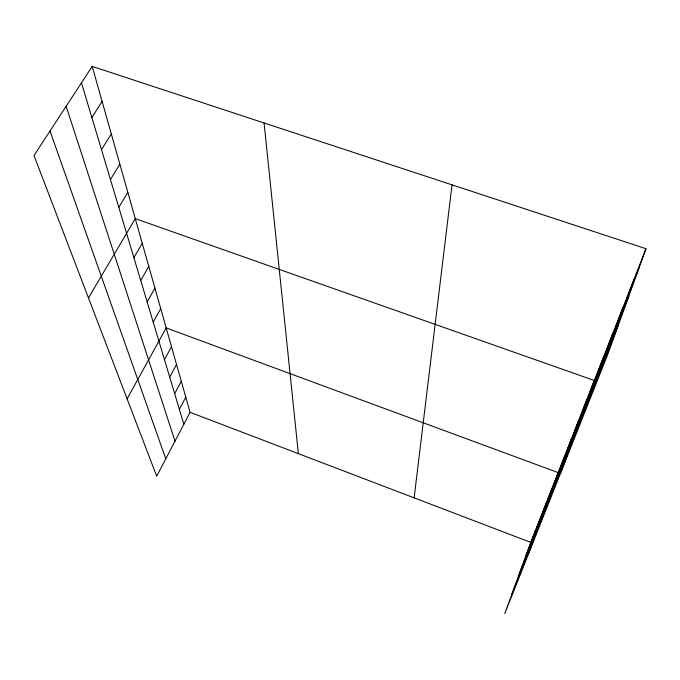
<?xml version="1.0" encoding="UTF-8"?>
<svg xmlns="http://www.w3.org/2000/svg" width="680" height="680" viewBox="0 0 680 680"><rect width="100%" height="100%" fill="white"/><g stroke="black" fill="none" stroke-linecap="round" stroke-linejoin="round"><path stroke-width="1.02" d="M414.128 497.853L452.03 184.85M616.173 326.145L622.863 307.7M627.071 298.409L633.956 279.421M646 248.71L607.52 355.036L504.764 613.623L530.783 542.402L646 248.71L92.191 66.377L34 155.516L156.697 476.212L190.069 412.301L92.191 66.377M528.853 553.01L558.169 472.608L166.192 327.904L127.109 398.879M558.917 471.792L564.494 456.475M565.513 455.005L571.234 439.305M572.552 437.104L578.417 420.997M580.074 417.971L586.083 401.438M560.957 472.217L594.303 380.494L135.278 218.637L88.477 297.899M596.785 375.453L603.126 358.012M606.101 351.747L612.612 333.812M530.697 543.575L535.662 529.983M535.729 530.774L540.804 516.86M541.059 517.216L546.252 502.971M546.712 502.835L552.033 488.248M525.929 555.696L638.928 268.26M519.053 574.532L628.813 296.2M511.853 594.226L618.137 325.695M179.375 409.36L185.793 397.179M174.667 393.677L181.288 381.25M169.711 377.128L176.528 364.446M164.466 359.635L171.505 346.69M153.204 322.082L160.726 308.593M147.152 301.903L154.93 288.125M140.726 280.466L148.784 266.39M133.883 257.661L142.248 243.27M118.805 207.357L127.831 192.329M110.457 179.537L119.858 164.169M101.498 149.668L111.316 133.952M91.859 117.521L102.11 101.439M190.069 412.301L530.783 542.402M50.014 130.994L165.775 458.821M66.147 106.275L175.006 441.159M81.456 82.824L183.838 424.243M264.078 122.969L298.358 453.654"/></g></svg>
